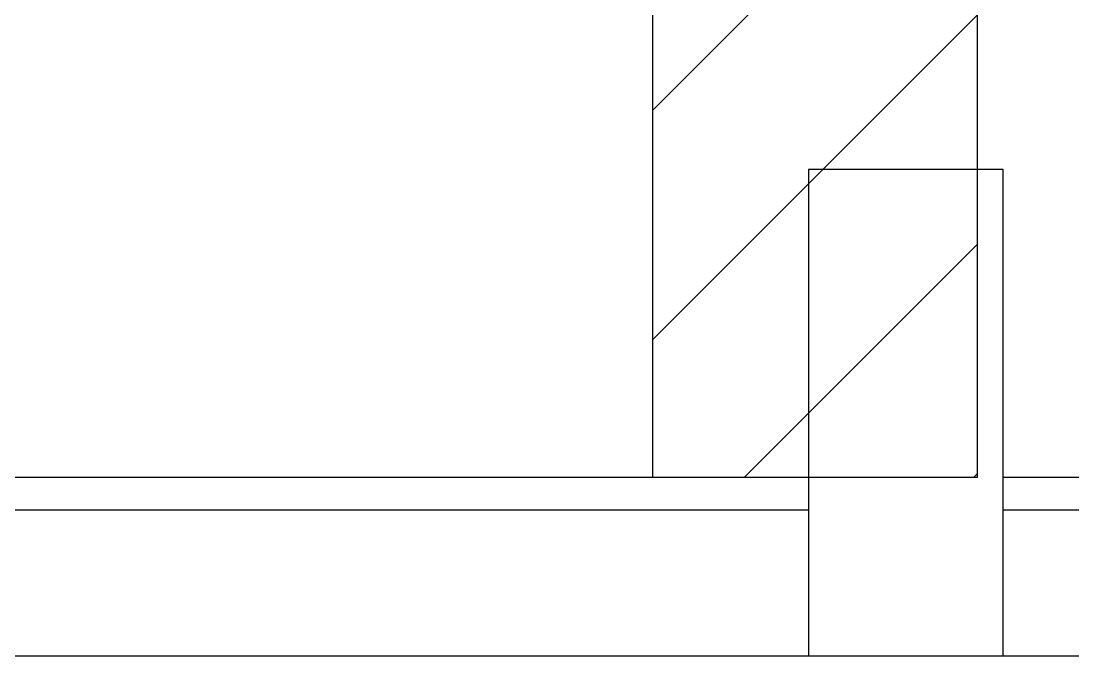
# Model space of a CAD drawing. Extents: x 11477420 to 23072185, y -28506554 to -14238804.
# Drawn here: x 11563545.3 to 11563869.6, y -14259039.4 to -14258843.7 of the extents above; entities that cross this region are included whole.
import ezdxf

# ---------------------------------------------------------------- set-up
doc = ezdxf.new("R2010")
doc.units = 0
doc.header["$LTSCALE"] = 50
doc.header["$MEASUREMENT"] = 0
doc.layers.get('0').update_dxf_attribs({"linetype": 'CONTINUOUS'})
doc.layers.add('1.천장.벽체선(내벽)', color=3, linetype='CONTINUOUS')
doc.layers.add('C-WIN', color=4, linetype='CONTINUOUS')

# ---------------------------------------------------------------- blocks, each defined once
blk = doc.blocks.new('flooor')
at = {"layer": 'C-WIN', "ltscale": 30}
for p, q in [((11503146.8, -14188441.8), (11501956.8, -14188441.8)), ((11504396.8, -14188441.8), (11503206.8, -14188441.8)), ((11503146.8, -14188451.8), (11501956.8, -14188451.8)), ((11504396.8, -14188451.8), (11503206.8, -14188451.8)), ((11492056.8, -14188496.8), (11509298.22, -14188496.8))]:
    blk.add_line(p, q, dxfattribs=at)
blk.add_lwpolyline([(11503206.8, -14188346.8), (11503146.8, -14188346.8), (11503146.8, -14188496.8), (11503206.8, -14188496.8)], close=True, dxfattribs=at)

msp = doc.modelspace()

# ---------------------------------------------------------------- hatches: boundary and pattern name
at = {"layer": '1.천장.벽체선(내벽)', "ltscale": 30}
h = msp.add_hatch(dxfattribs=at)
h.set_pattern_fill('_USER', color=256, scale=50, angle=45, pattern_type=0)
h.set_pattern_definition([(45, (34144, 2e-09), (-35.35533906, 35.35533906), [])])
h.paths.add_polyline_path([(11563740.07, -14258839.45), (11563840.07, -14258839.45), (11563840.07, -14258984.45), (11563740.07, -14258984.45)])

# ---------------------------------------------------------------- linework, layer by layer
msp.add_lwpolyline([(11563740.07, -14258839.45), (11563840.07, -14258839.45), (11563840.07, -14258984.45), (11563740.07, -14258984.45)], close=True, dxfattribs=at)

# ---------------------------------------------------------------- block references
msp.add_blockref('flooor', (60641.27, -70542.64))

doc.saveas('drawing.dxf')
